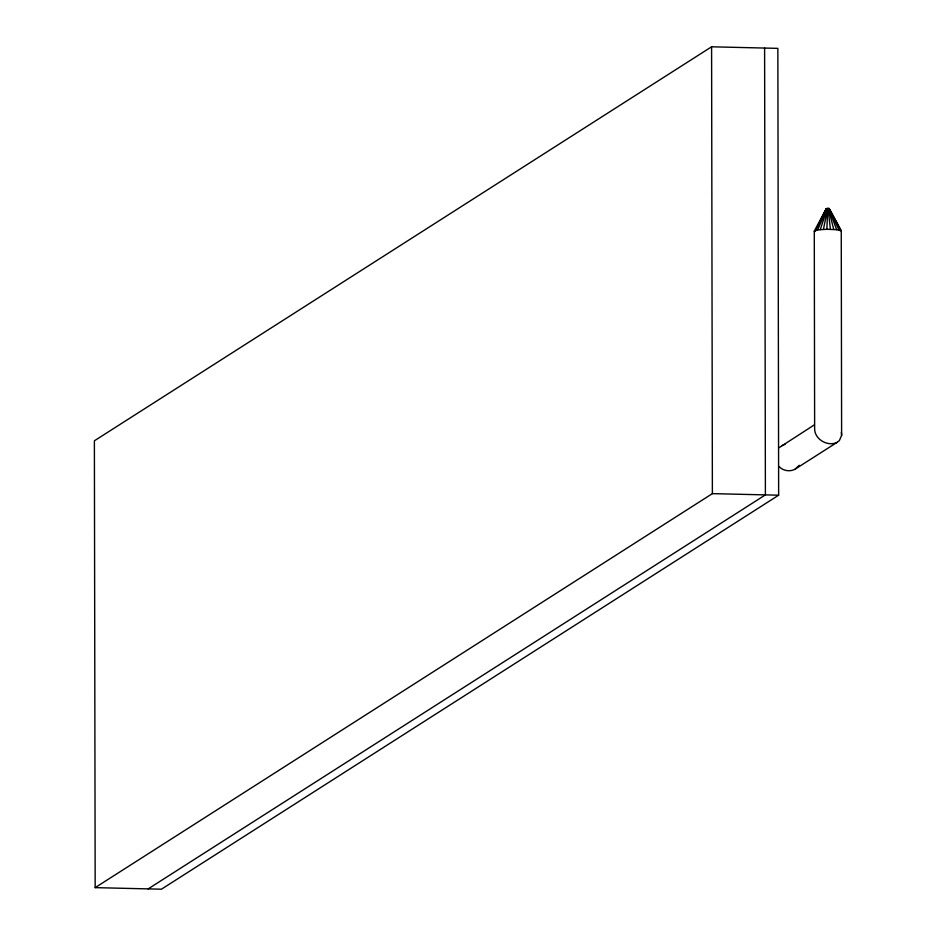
<?xml version="1.0" encoding="UTF-8"?>
<svg xmlns="http://www.w3.org/2000/svg" width="936" height="936" viewBox="0 0 936 936"><rect width="100%" height="100%" fill="white"/><g stroke="black" fill="none" stroke-linecap="round" stroke-linejoin="round"><path stroke-width="1.4" d="M837.065 442.377C827.716 446.928 814.554 439.335 814.636 428.735L814.285 231.133L817.619 229.882L826.897 229.285L827.635 208.471L828.395 208.482L829.214 208.634L841.253 230.864L841.616 435.404L839.381 440.575L837.065 442.377L795.097 469.17C789.925 472.025 783.186 470.855 779.091 466.654M823.434 229.379L827.635 208.471M820.275 229.577L827.26 208.471M817.619 229.882L826.909 208.494M818.122 225.225L826.617 208.529M815.654 230.256L826.394 208.576M826.277 208.623L814.285 231.133L814.975 231.566M799.239 465.286L795.097 469.17M779.056 447.7L814.355 424.85M711.594 46.8L94.384 440.797L95.168 887.632L161.437 889.2L778.647 495.202L777.863 48.368L711.594 46.8L712.378 493.635L95.168 887.632M148.18 888.884L765.391 494.887L764.607 48.052M781.794 445.63L784.988 444.366M826.324 208.716L829.214 208.634L841.253 230.864L836.69 229.694L826.897 229.285M712.378 493.635L778.647 495.202M829.062 208.74L832.069 215.128M828.968 208.541L839.019 230.022M828.711 208.506L836.69 229.694M828.395 208.482L833.754 229.449M828.021 208.471L830.419 229.308M841.37 432.385L841.616 435.404"/></g></svg>
